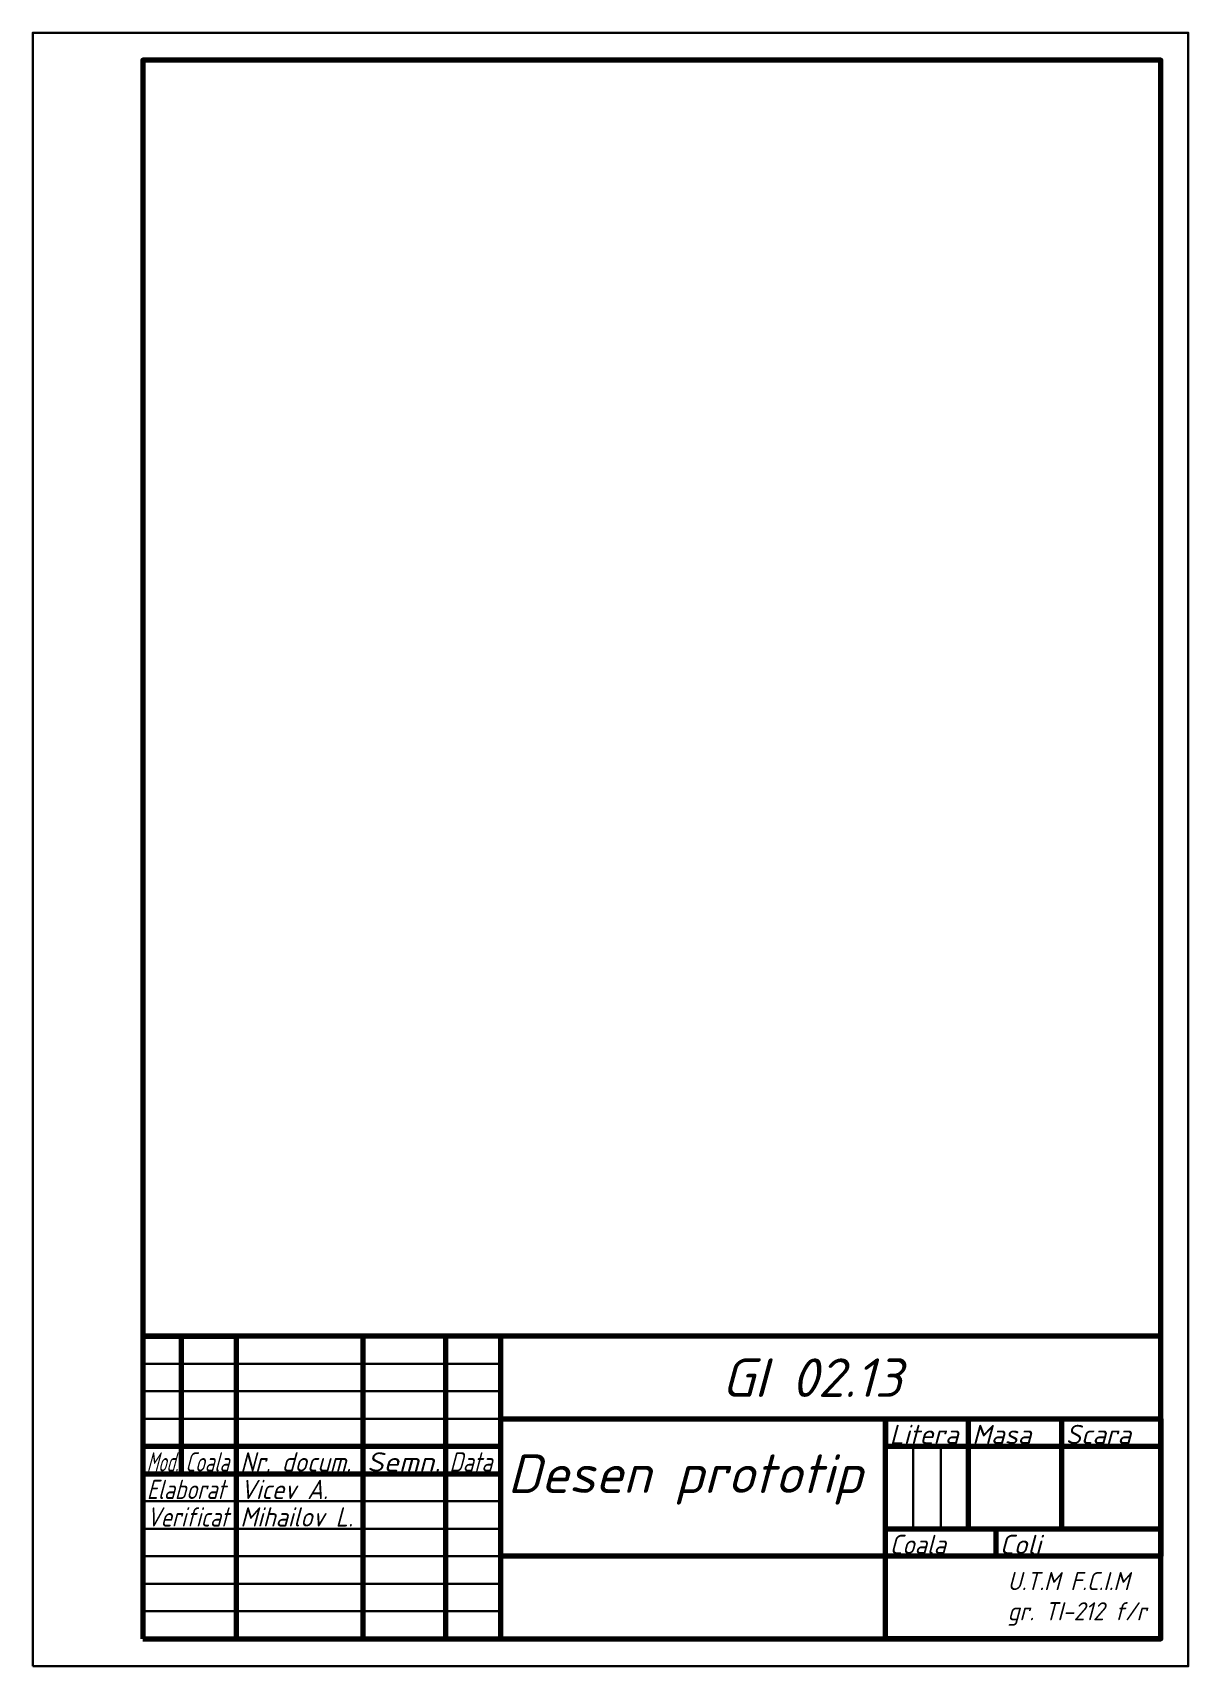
# Model space of a CAD drawing. Header units: inches. Extents: x 0 to 210, y 0 to 297.
import ezdxf
from ezdxf.enums import TextEntityAlignment as Align

# ---------------------------------------------------------------- set-up
doc = ezdxf.new("R2010")
doc.units = ezdxf.units.IN
doc.header["$MEASUREMENT"] = 0
doc.layers.add('contur', color=10, linetype='Continuous', lineweight=80)
doc.layers.add('subtire', color=70, linetype='Continuous', lineweight=30)
doc.layers.add('text', color=7, linetype='Continuous')
doc.styles.get("Standard").update_dxf_attribs({"font": 'isocpeur.ttf', "oblique": 15})

msp = doc.modelspace()

# ---------------------------------------------------------------- linework, layer by layer
at = {"layer": 'contur'}
for p, q in [((20, 60), (27, 60)), ((27, 60), (27, 35)), ((27, 60), (37, 60)), ((37, 60), (37, 5)), ((60, 60), (60, 5)), ((75, 60), (75, 5)), ((85, 60), (85, 5)), ((85, 60), (85, 45)), ((85, 45), (205, 45)), ((155, 5), (155, 45)), ((155, 45), (170, 45)), ((155, 45), (155, 40)), ((170, 45), (170, 25)), ((187, 25), (187, 45)), ((205, 45), (205, 20)), ((20, 40), (85, 40)), ((155, 40), (205, 40)), ((20, 35), (85, 35)), ((155, 25), (205, 25)), ((170, 25), (175, 25)), ((175, 25), (175, 20)), ((205, 20), (85, 20)), ((205, 5), (155, 5))]:
    msp.add_line(p, q, dxfattribs=at)
for points in [[(20, 5), (205, 5), (205, 292), (20, 292)], [(20, 5), (205, 5), (205, 60), (20, 60)]]:
    msp.add_lwpolyline(points, close=True, dxfattribs=at)
at = {"layer": 'subtire'}
for p, q in [((20, 55), (85, 55)), ((20, 50), (85, 50)), ((20, 50), (85, 50)), ((20, 45), (85, 45)), ((160, 40), (160, 25)), ((165, 25), (165, 40)), ((20, 30), (85, 30)), ((20, 25), (85, 25)), ((20, 20), (85, 20)), ((20, 15), (85, 15)), ((20, 10), (85, 10))]:
    msp.add_line(p, q, dxfattribs=at)
msp.add_lwpolyline([(0, 0), (210, 0), (210, 297), (0, 297)], close=True, dxfattribs=at)

# ---------------------------------------------------------------- texts
at = {"layer": 'text', "oblique": 15}
for s, p in [('GI 02.13', (141.58, 48.98)), ('Desen prototip', (118.58, 31.52))]:
    msp.add_text(s, height=7, dxfattribs=at).set_placement(p, align=Align.CENTER)
at = {"layer": 'text', "attachment_point": 1}
for s, width, gutter_width, insert, char_height in [('Litera', 7, 1, (155.73, 43.91), 3.5), ('{\\W1;Masa}', 15.8584, 1, (170.73, 43.91), 3.5), ('{\\W1;Scara}', 16.8174, 1, (187.73, 43.91), 3.5), ('{\\W0.6;Mod.}', 7, 1, (20.73, 38.91), 3.5), ('{\\W0.7;Coala}', 7, 1, (27.73, 38.91), 3.5), ('{\\W0.9;Nr. docum.}', 21.9529, 1, (37.73, 38.91), 3.5), ('{\\W1.1;Semn.}', 13.9347, 1, (60.73, 38.91), 3.5), ('{\\W0.8;Data}', 7, 1, (75.73, 38.91), 3.5), ('{\\W0.8;Elaborat}', 15.6499, 1, (20.73, 33.91), 3.5), ('\\pt3.5;{\\W0.9;Vicev A.}', 21.6846, 1, (37.73, 33.91), 3.5), ('{\\W0.8;Verificat}', 7, 1, (20.73, 28.91), 3.5), ('{\\W0.9;Mihailov L.}', 21.4269, 1, (37.73, 28.91), 3.5), ('{\\W0.9;Coala}', 18.4636, 1, (155.73, 23.91), 3.5), ('{\\W1;Coli}', 14.0626, 1, (175.73, 23.91), 3.5), ('{\\W0.9;U.T.M F.C.I.M\\P\\pt0;gr. TI-212 f/r}', 29.2879, 28.79, (177.15, 17.14), 3.2903)]:
    msp.add_mtext_dynamic_manual_height_columns(s, width=width, gutter_width=gutter_width, heights=[0], dxfattribs=dict(at, insert=insert, char_height=char_height))

doc.saveas('drawing.dxf')
